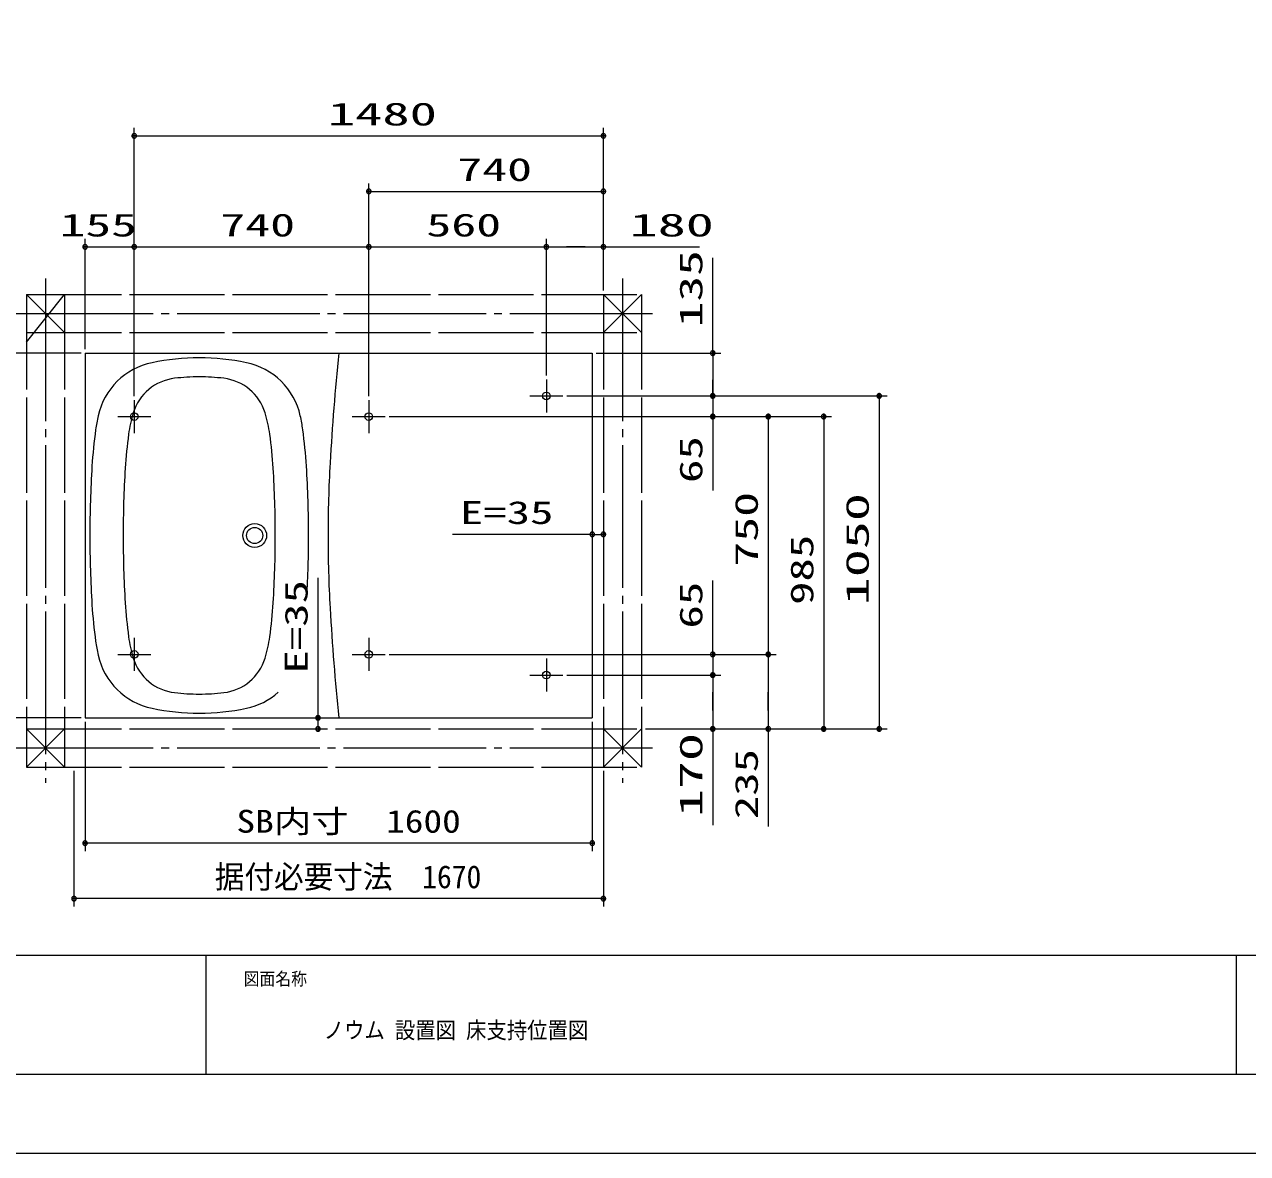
# Model space of a CAD drawing. Units: millimetres on the paper, scale 1:25. Extents: x -305 to 305, y -152 to 152.
# Drawn here: x -223.9 to -69.6, y -148.5 to -6.1 of the extents above; entities that cross this region are included whole.
import ezdxf
from ezdxf.enums import TextEntityAlignment as Align

# ---------------------------------------------------------------- set-up
doc = ezdxf.new("R2010")
doc.units = ezdxf.units.MM
doc.linetypes.add('LONG_CHAIN', pattern=[21, 18, -1, 1, -1])
doc.linetypes.add('LONG_DASHED2', pattern=[13, 12, -1])
for name, color, linetype, lineweight in [('0-1_RV', 7, 'Continuous', 9), ('0-2_0', 7, 'Continuous', 9), ('0-3_1図面枠', 7, 'Continuous', 9), ('0-4_図面枠', 3, 'Continuous', 9), ('0-5_DEFPOINTS', 7, 'Continuous', 9)]:
    doc.layers.add(name, color=color, linetype=linetype, lineweight=lineweight)
doc.styles.add('ＭＳ ゴシック', font='')
doc.styles.get('ＭＳ ゴシック').set_extended_font_data('MS Gothic')

# ---------------------------------------------------------------- blocks, each defined once
blk = doc.blocks.new('_DOTSMALL')
at = {"layer": '0-2_0'}
for p, q in [((0.0746, 0.1), (-0.0746, 0.1)), ((0.1223, -0.0248), (-0.1223, -0.0248))]:
    blk.add_line(p, q, dxfattribs=at)
for points in [[(0.125, 0), (0.124, 0.0157), (0.1211, 0.0311), (0.1162, 0.046), (0.1095, 0.0602), (0.1011, 0.0735), (0.0911, 0.0856), (0.0797, 0.0963), (0.067, 0.1055), (0.0532, 0.1131), (0.0386, 0.1189), (0.0234, 0.1228), (0.0078, 0.1248), (-0.0078, 0.1248), (-0.0234, 0.1228), (-0.0386, 0.1189), (-0.0532, 0.1131), (-0.067, 0.1055), (-0.0797, 0.0963), (-0.0911, 0.0856), (-0.1011, 0.0735), (-0.1095, 0.0602), (-0.1162, 0.046), (-0.1211, 0.0311), (-0.124, 0.0157), (-0.125, 0), (0, 0)], [(-0.125, 0), (-0.124, -0.0157), (-0.1211, -0.0311), (-0.1162, -0.046), (-0.1095, -0.0602), (-0.1011, -0.0735), (-0.0911, -0.0856), (-0.0797, -0.0963), (-0.067, -0.1055), (-0.0532, -0.1131), (-0.0386, -0.1189), (-0.0234, -0.1228), (-0.0078, -0.1248), (0.0078, -0.1248), (0.0234, -0.1228), (0.0386, -0.1189), (0.0532, -0.1131), (0.067, -0.1055), (0.0797, -0.0963), (0.0911, -0.0856), (0.1011, -0.0735), (0.1095, -0.0602), (0.1162, -0.046), (0.1211, -0.0311), (0.124, -0.0157), (0.125, 0), (0, 0)]]:
    blk.add_lwpolyline(points, close=True, dxfattribs=at)

msp = doc.modelspace()

# ---------------------------------------------------------------- linework, layer by layer
at = {"layer": '0-1_RV'}
for p, q in [((-210.073, -52.969), (-210.073, -19.149)), ((-150.873, -39.649), (-150.873, -19.149)), ((-210.073, -20.149), (-150.873, -20.149)), ((-180.473, -52.969), (-180.473, -26.149)), ((-150.873, -39.649), (-150.873, -26.149)), ((-180.473, -27.149), (-150.873, -27.149)), ((-216.273, -47.049), (-216.273, -33.149)), ((-210.073, -52.969), (-210.073, -33.149)), ((-180.473, -52.969), (-180.473, -33.149)), ((-158.073, -50.369), (-158.073, -33.149)), ((-150.873, -39.649), (-150.873, -33.149)), ((-216.273, -34.149), (-210.073, -34.149)), ((-210.073, -34.149), (-180.473, -34.149)), ((-180.473, -34.149), (-158.073, -34.149)), ((-158.073, -34.149), (-150.873, -34.149)), ((-153.193, -34.149), (-155.513, -34.149)), ((-150.873, -34.149), (-138.753, -34.149)), ((-137.073, -47.549), (-137.073, -35.529)), ((-216.773, -47.549), (-230.673, -47.549)), ((-216.273, -47.549), (-152.273, -47.549)), ((-216.273, -47.549), (-216.273, -93.549)), ((-152.273, -47.549), (-152.273, -93.549)), ((-151.773, -47.549), (-136.073, -47.549)), ((-137.073, -47.549), (-137.073, -52.949)), ((-137.073, -49.869), (-137.073, -52.189)), ((-137.073, -53.229), (-137.073, -50.909)), ((-155.493, -52.949), (-115.073, -52.949)), ((-155.493, -52.949), (-136.073, -52.949)), ((-137.073, -52.949), (-137.073, -55.549)), ((-116.073, -52.949), (-116.073, -94.949)), ((-177.893, -55.549), (-122.073, -55.549)), ((-177.893, -55.549), (-129.073, -55.549)), ((-137.073, -55.549), (-137.073, -64.869)), ((-130.073, -55.549), (-130.073, -85.549)), ((-123.073, -55.549), (-123.073, -94.949)), ((-152.273, -70.411), (-169.913, -70.411)), ((-152.273, -70.411), (-150.873, -70.411)), ((-186.883, -93.549), (-186.883, -75.909)), ((-137.073, -85.549), (-137.073, -76.229)), ((-177.893, -85.549), (-129.073, -85.549)), ((-177.893, -85.549), (-136.073, -85.549)), ((-137.073, -85.549), (-137.073, -88.149)), ((-130.073, -85.549), (-130.073, -94.949)), ((-137.073, -87.869), (-137.073, -90.189)), ((-155.493, -88.149), (-136.073, -88.149)), ((-137.073, -88.149), (-137.073, -94.949)), ((-137.073, -92.629), (-137.073, -90.309)), ((-130.073, -92.629), (-130.073, -90.309)), ((-216.773, -93.549), (-230.673, -93.549)), ((-216.273, -93.549), (-152.273, -93.549)), ((-216.273, -94.049), (-216.273, -110.349)), ((-186.883, -94.949), (-186.883, -93.549)), ((-152.273, -94.049), (-152.273, -110.349)), ((-145.573, -94.949), (-115.073, -94.949)), ((-145.573, -94.949), (-122.073, -94.949)), ((-145.573, -94.949), (-129.073, -94.949)), ((-145.573, -94.949), (-136.073, -94.949)), ((-137.073, -94.949), (-137.073, -107.069)), ((-130.073, -94.949), (-130.073, -107.269)), ((-217.673, -100.249), (-217.673, -117.349)), ((-150.873, -100.249), (-150.873, -117.349)), ((-152.273, -109.349), (-216.273, -109.349)), ((-150.873, -116.349), (-217.673, -116.349))]:
    msp.add_line(p, q, dxfattribs=at)
at = {"layer": '0-1_RV', "linetype": 'LONG_CHAIN'}
for p, q in [((-221.273, -38.149), (-221.273, -101.749)), ((-148.473, -38.149), (-148.473, -101.749)), ((-225.673, -42.549), (-144.073, -42.549)), ((-158.073, -50.869), (-158.073, -55.029)), ((-210.073, -53.469), (-210.073, -57.629)), ((-180.473, -53.469), (-180.473, -57.629)), ((-160.153, -52.949), (-155.993, -52.949)), ((-212.153, -55.549), (-207.993, -55.549)), ((-182.553, -55.549), (-178.393, -55.549)), ((-210.073, -83.469), (-210.073, -87.629)), ((-180.473, -83.469), (-180.473, -87.629)), ((-212.153, -85.549), (-207.993, -85.549)), ((-182.553, -85.549), (-178.393, -85.549)), ((-158.073, -86.069), (-158.073, -90.229)), ((-160.153, -88.149), (-155.993, -88.149)), ((-225.673, -97.349), (-144.073, -97.349))]:
    msp.add_line(p, q, dxfattribs=at)
at = {"layer": '0-1_RV', "linetype": 'LONG_DASHED2'}
for p, q in [((-223.673, -46.149), (-218.873, -40.149)), ((-218.873, -44.949), (-223.673, -40.149)), ((-223.673, -40.149), (-223.673, -99.749)), ((-223.673, -40.149), (-146.073, -40.149)), ((-218.873, -40.149), (-218.873, -99.749)), ((-150.873, -40.149), (-146.073, -44.949)), ((-150.873, -44.949), (-146.073, -40.149)), ((-150.873, -40.149), (-150.873, -99.749)), ((-146.073, -40.149), (-146.073, -99.749)), ((-223.673, -44.949), (-146.073, -44.949)), ((-218.873, -94.949), (-223.673, -99.749)), ((-223.673, -94.949), (-218.873, -99.749)), ((-223.673, -94.949), (-146.073, -94.949)), ((-150.873, -99.749), (-146.073, -94.949)), ((-150.873, -94.949), (-146.073, -99.749)), ((-223.673, -99.749), (-146.073, -99.749))]:
    msp.add_line(p, q, dxfattribs=at)
at = {"layer": '0-1_RV'}
for centre, radius in [((-158.073, -52.949), 0.48), ((-210.073, -55.549), 0.48), ((-180.473, -55.549), 0.48), ((-194.873, -70.549), 1.5), ((-194.873, -70.549), 1.02), ((-210.073, -85.549), 0.48), ((-180.473, -85.549), 0.48), ((-158.073, -88.149), 0.48)]:
    msp.add_circle(centre, radius, dxfattribs=at)
for centre, radius, start, end in [((134.927, -79.549), 320.8, 174.27519, 176.75561), ((-206.042, -57.375), 8.8, 101.67385, 167.45224), ((-201.873, -77.549), 29.4, 90, 101.67385), ((-201.873, -77.549), 29.4, 78.32615, 90), ((-197.705, -57.375), 8.8, 12.54776, 78.32615), ((-204.259, -56.886), 6.2, 96.58714, 163.02634), ((-201.873, -77.549), 27, 90, 96.58714), ((-201.873, -77.549), 27, 83.41286, 90), ((-199.487, -56.886), 6.2, 16.97366, 83.41286), ((-193.547, -60.156), 21.6, 167.45224, 172.16556), ((-193.547, -60.156), 17.4, 163.02634, 172.16556), ((-210.199, -60.156), 17.4, 7.83444, 16.97366), ((-210.199, -60.156), 21.6, 7.83444, 12.54776), ((-153.921, -65.608), 61.6, 172.16556, 176.4593), ((-153.921, -65.608), 57.4, 172.16556, 176.4593), ((-249.826, -65.608), 57.4, 3.5407, 7.83444), ((-249.826, -65.608), 61.6, 3.5407, 7.83444), ((-25.621, -70.549), 160, 176.71958, 180), ((-74.073, -70.549), 141.6, 176.4593, 180), ((-74.073, -70.549), 137.4, 176.4593, 180), ((-329.673, -70.549), 137.4, 0, 3.5407), ((-329.673, -70.549), 141.6, 0, 3.5407), ((-74.073, -70.549), 141.6, 180, 183.5407), ((-74.073, -70.549), 137.4, 180, 183.5407), ((-329.673, -70.549), 137.4, 356.4593, 360), ((-329.673, -70.549), 141.6, 356.87852, 360), ((-25.621, -70.549), 160, 180, 183.28042), ((-153.921, -75.489), 61.6, 183.5407, 187.83444), ((-153.921, -75.489), 57.4, 183.5407, 187.83444), ((-249.826, -75.489), 57.4, 352.16556, 356.4593), ((134.927, -61.549), 320.8, 183.24439, 185.72481), ((-193.547, -80.942), 17.4, 187.83444, 196.97366), ((-210.199, -80.942), 17.4, 343.02634, 352.16556), ((-193.547, -80.942), 21.6, 187.83444, 192.54776), ((-206.042, -83.723), 8.8, 192.54776, 258.32615), ((-204.259, -84.211), 6.2, 196.97366, 263.41286), ((-199.487, -84.211), 6.2, 276.58714, 343.02634), ((-201.873, -63.549), 27, 263.41286, 270), ((-201.873, -63.549), 27, 270, 276.58714), ((-197.705, -83.723), 8.8, 281.67385, 311.33005), ((-201.873, -63.549), 29.4, 258.32615, 270), ((-201.873, -63.549), 29.4, 270, 281.67385)]:
    msp.add_arc(centre, radius, start, end, dxfattribs=at)
at = {"layer": '0-2_0'}
for p, q in [((-201.017, -123.498), (-201.017, -138.498)), ((-201.017, -123.498), (-201.017, -138.498)), ((-71.017, -123.498), (-71.017, -138.498))]:
    msp.add_line(p, q, dxfattribs=at)
at = {"layer": '0-4_図面枠'}
msp.add_line((-291.017, -123.498), (108.983, -123.498), dxfattribs=at)
msp.add_lwpolyline([(-291.017, -138.498), (108.983, -138.498), (108.983, 138.502), (-291.017, 138.502)], close=True, dxfattribs=at)
at = {"layer": '0-5_DEFPOINTS'}
msp.add_line((118.983, -148.498), (-301.017, -148.498), dxfattribs=at)

# ---------------------------------------------------------------- block references
at = {"layer": '0-1_RV', "xscale": 2.32, "yscale": 2.32}
for p, rotation in [((-210.073, -20.149), 180), ((-180.473, -27.149), 180), ((-216.273, -34.149), 180), ((-210.073, -34.149), 180), ((-180.473, -34.149), 180), ((-158.073, -34.149), 180), ((-137.073, -47.549), 90), ((-137.073, -52.949), 270), ((-137.073, -52.949), 90), ((-116.073, -52.949), 90), ((-137.073, -55.549), 270), ((-130.073, -55.549), 90), ((-123.073, -55.549), 90), ((-150.873, -70.411), 180), ((-137.073, -85.549), 90), ((-130.073, -85.549), 90), ((-130.073, -85.549), 270), ((-137.073, -88.149), 90), ((-137.073, -88.149), 270), ((-186.883, -93.549), 270), ((-186.883, -94.949), 90), ((-137.073, -94.949), 270), ((-130.073, -94.949), 270), ((-123.073, -94.949), 270), ((-116.073, -94.949), 270), ((-216.273, -109.349), 180), ((-217.673, -116.349), 180)]:
    msp.add_blockref('_DOTSMALL', p, dxfattribs=dict(at, rotation=rotation))
for p in [(-150.873, -20.149), (-150.873, -27.149), (-210.073, -34.149), (-180.473, -34.149), (-158.073, -34.149), (-150.873, -34.149), (-152.273, -70.411), (-152.273, -109.349), (-150.873, -116.349)]:
    msp.add_blockref('_DOTSMALL', p, dxfattribs=at)

# ---------------------------------------------------------------- texts
at = {"layer": '0-1_RV', "style": 'ＭＳ ゴシック'}
for s, height, width, p in [('1480', 2.889, 1.75, (-185.636, -19.704)), ('740', 2.889, 1.6, (-169.311, -26.704)), ('155', 2.889, 1.65, (-219.473, -33.704)), ('740', 2.889, 1.6, (-199.211, -33.704)), ('560', 2.889, 1.6, (-173.211, -33.704)), ('180', 2.889, 1.8, (-147.553, -33.704)), ('E=35', 2.889, 1.5, (-168.969, -69.966)), ('SB内寸\u30001600', 2.886, 1.2, (-197.173, -108.904)), ('据付必要寸法\u30001670', 2.886, 0.95, (-199.914, -115.904))]:
    msp.add_text(s, height=height, dxfattribs=dict(at, width=width)).set_placement(p, align=Align.BOTTOM_LEFT)
for s, width, p in [('135', 1.65, (-137.518, -44.29)), ('65', 1.5, (-137.518, -63.924)), ('750', 1.6, (-130.518, -74.486)), ('1050', 1.8, (-116.518, -79.349)), ('985', 1.5, (-123.518, -79.304)), ('E=35', 1.5, (-187.328, -87.964)), ('65', 1.5, (-137.518, -82.284)), ('170', 1.8, (-137.518, -106.069)), ('235', 1.5, (-130.518, -106.324))]:
    msp.add_text(s, height=2.889, rotation=90, dxfattribs=dict(at, width=width)).set_placement(p, align=Align.BOTTOM_LEFT)
at = {"layer": '0-3_1図面枠', "style": 'ＭＳ ゴシック', "width": 0.9}
for s, height, p in [('図面名称', 1.628, (-196.268, -127.769)), ('ノウム 設置図 床支持位置図', 2.092, (-186.165, -134.616))]:
    msp.add_text(s, height=height, dxfattribs=at).set_placement(p, align=Align.BOTTOM_LEFT)

doc.saveas('drawing.dxf')
